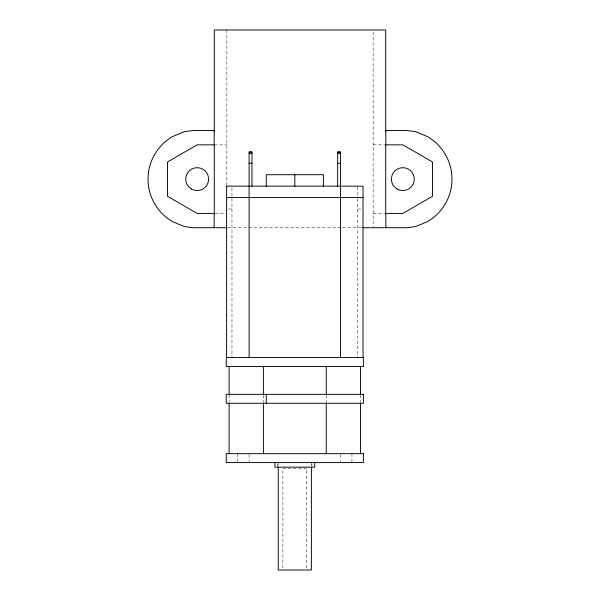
<?xml version="1.0" encoding="UTF-8"?>
<svg xmlns="http://www.w3.org/2000/svg" width="600" height="600" viewBox="0 0 600 600"><rect width="100%" height="100%" fill="white"/><g stroke="black" fill="none" stroke-linecap="round" stroke-linejoin="round"><path stroke-width="0.45" stroke-dasharray="3 2.25" d="M214.29 144.847L226.845 144.847M373.155 144.847L385.71 144.847M228.397 209.002L231.968 209.002M357.668 209.002L363.015 209.002M215.19 213.413L225.945 213.413M373.155 213.413L385.71 213.413M227.678 227.7L341.528 227.7M342.405 227.7L362.062 227.7M373.155 31.875L373.155 226.763M360.525 394.995L360.525 403.275M357.668 187.065L357.668 198.038M357.668 198.945L357.668 357.562M351.952 453.668L351.952 461.692M340.522 454.56L340.522 461.692M326.243 394.995L326.243 402.353M311.955 463.493L311.955 467.153M311.377 463.515L311.377 465.382M306.743 568.132L306.743 468.293L282.885 468.293L282.885 570M278.25 463.515L278.25 465.382M277.673 463.493L277.673 467.153M263.392 394.995L263.392 402.353M249.105 454.56L249.105 461.692M237.675 453.668L237.675 461.692M231.968 187.905L231.968 196.695M231.968 198.458L231.968 357.562M229.11 394.995L229.11 402.353M226.845 30L226.845 185.618"/><path stroke-width="0.9" d="M214.29 130.56L192.81 130.56L184.433 131.663L172.583 136.575A49.14 49.14 0 0 0 172.583 221.685L184.433 226.59L192.81 227.7L227.017 227.7M385.71 130.56L407.19 130.56L415.567 131.663L427.418 136.575A49.14 49.14 0 0 1 427.418 221.685L415.567 226.59L407.19 227.7L362.91 227.7M214.778 144.847L197.153 144.847L167.46 161.985L167.46 196.267L197.153 213.413L214.778 213.413M385.222 144.847L402.847 144.847L432.54 161.985L432.54 196.267L402.847 213.413L385.222 213.413M249.105 152.257L251.962 152.257M337.665 152.257L340.522 152.257M249.105 153.398L251.962 153.398M337.665 153.398L340.522 153.398M249.105 163.297L251.962 163.297M337.665 163.297L340.522 163.297M226.252 186.15L363.015 186.15L363.015 357.562M226.612 197.58L363.015 197.58M385.845 130.56L385.845 144.847M385.845 213.413L385.845 227.7M385.71 131.197L385.71 30L214.29 30L214.29 131.197M385.71 144.532L385.71 213.923M360.525 366.472L360.525 394.072M360.525 403.275L360.525 453.668M340.522 357.562L340.522 151.868L337.665 151.868L337.665 186.15M326.243 366.472L326.243 394.072M326.243 403.275L326.243 453.668M323.385 186.15L323.385 174.72L266.25 174.72L266.25 186.15M314.737 462.577L314.737 467.153L274.897 467.153L274.897 462.577M311.377 467.25L311.377 570L278.25 570L278.25 467.25M294.817 174.72L294.817 186.15M266.25 394.357L266.25 403.275M263.392 366.472L263.392 394.072M263.392 403.275L263.392 453.668M251.962 186.15L251.962 151.868L249.105 151.868L249.105 357.562M229.11 366.472L229.11 394.072M229.11 403.275L229.11 453.668M226.612 186.15L226.612 357.562M214.29 144.532L214.29 213.923M214.155 130.56L214.155 144.847M214.155 213.413L214.155 227.7M363.382 357.562L226.252 357.562L226.252 366.472L363.382 366.472L363.382 357.562M363.382 394.357L226.252 394.357L226.252 403.275L363.382 403.275L363.382 394.357M363.382 453.668L226.252 453.668L226.252 462.577L363.382 462.577L363.382 453.668M397.132 189.023A11.43 11.43 0 0 0 414.278 179.13A11.43 11.43 0 0 0 397.132 169.23A11.43 11.43 0 0 0 397.132 189.023M191.438 189.023A11.43 11.43 0 0 0 208.583 179.13A11.43 11.43 0 0 0 191.438 169.23A11.43 11.43 0 0 0 191.438 189.023"/></g></svg>
